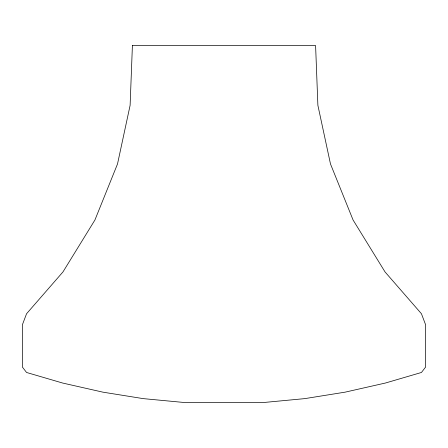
<?xml version="1.0" encoding="UTF-8"?>
<svg xmlns="http://www.w3.org/2000/svg" width="448" height="448" viewBox="0 0 448 448"><rect width="100%" height="100%" fill="white"/><g stroke="black" fill="none" stroke-linecap="round" stroke-linejoin="round"><path stroke-width="0.67" d="M132.406 45.562L130.116 105.314L117.516 163.957L94.937 219.979L62.955 271.947L26.55 313.757L22.4 324.744L22.4 367.074L26.55 372.473L62.614 383.034L102.894 392.157L143.237 398.625L183.607 402.438L264.393 402.438L304.763 398.625L345.106 392.157L385.386 383.034L421.45 372.473L425.6 367.074L425.6 324.744L421.45 313.757L385.045 271.947L353.063 219.979L330.484 163.957L317.884 105.314L315.594 45.562L132.406 45.562"/></g></svg>
